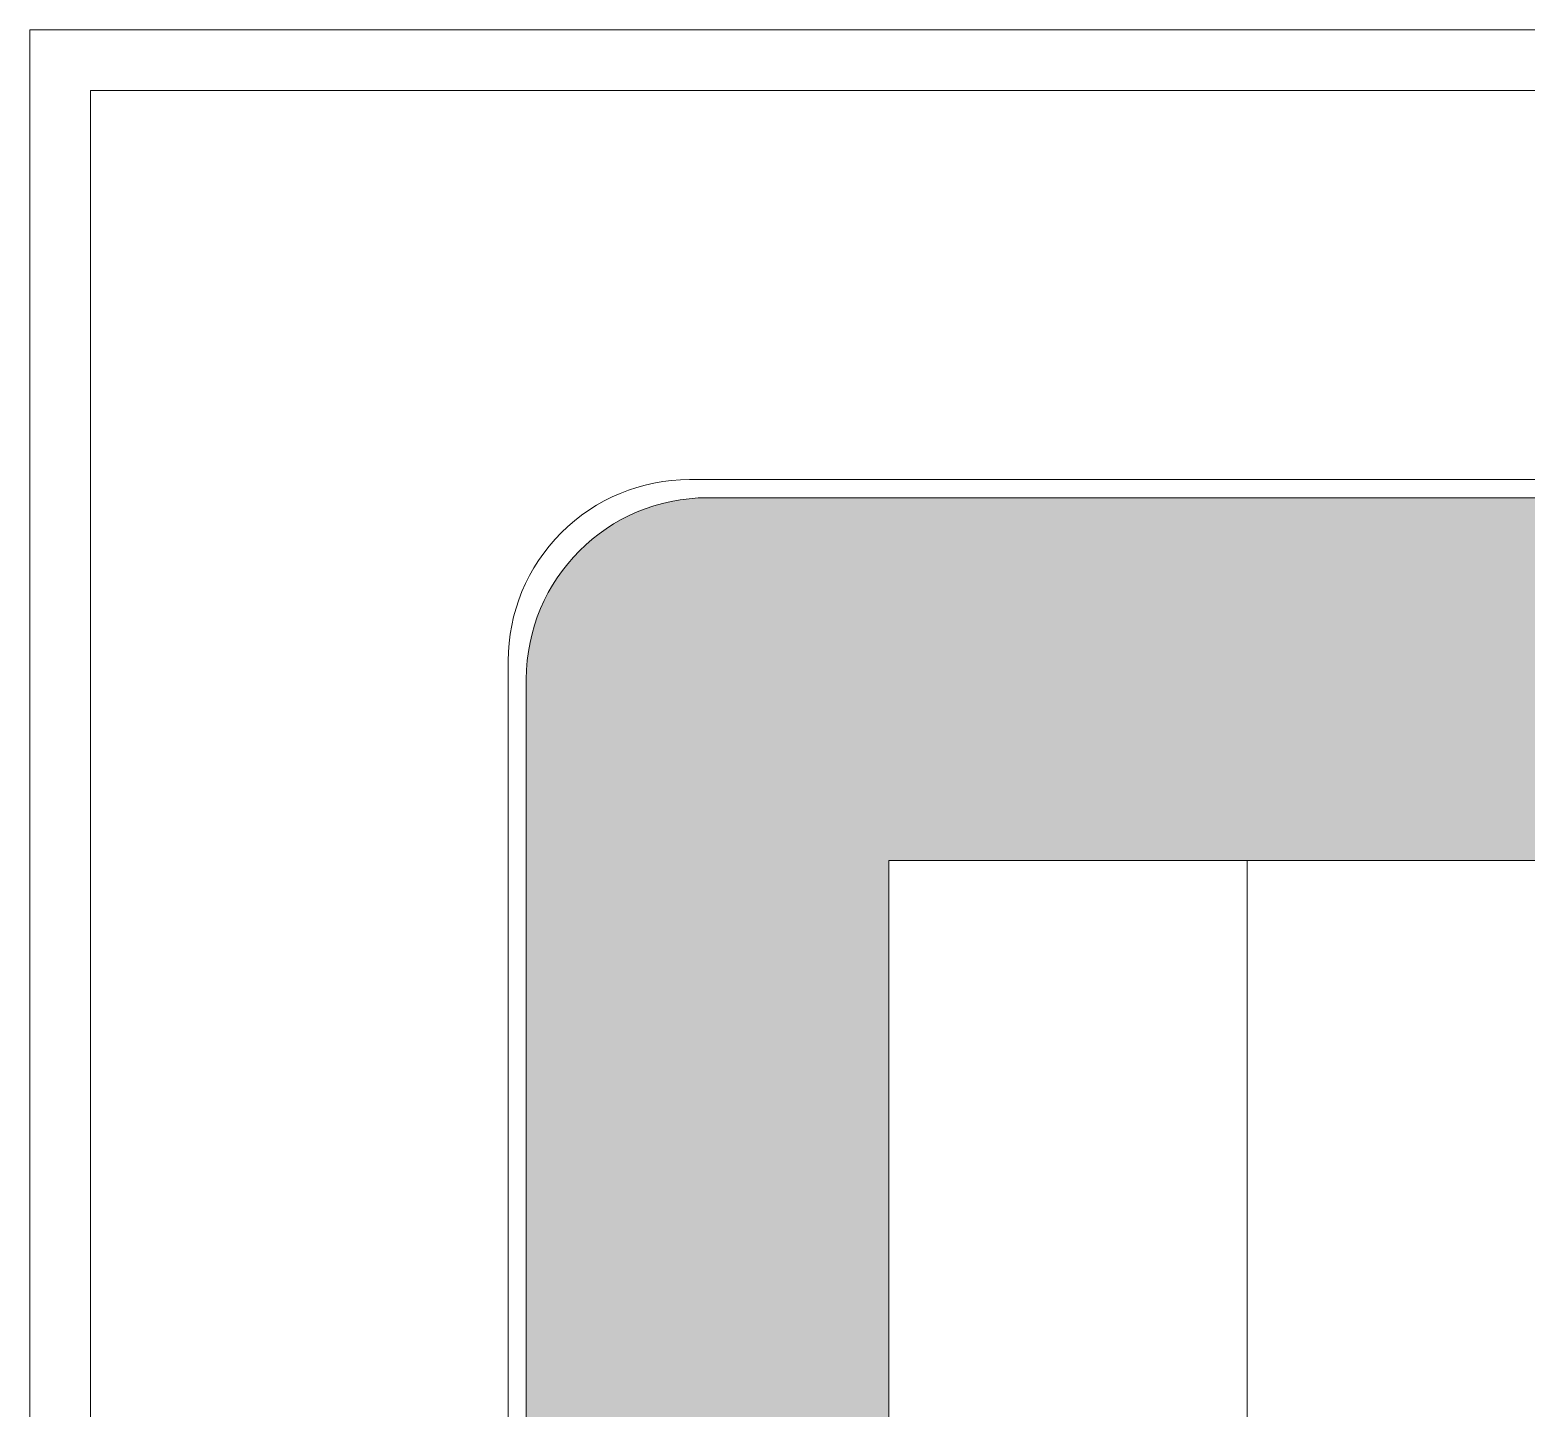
# Model space of a CAD drawing. Header units: millimetres. Extents: x 2178 to 2304, y 1220 to 1359.
# Drawn here: x 2177.67 to 2190.05, y 1347.29 to 1358.69 of the extents above; entities that cross this region are included whole.
import ezdxf

# ---------------------------------------------------------------- set-up
doc = ezdxf.new("R2010")
doc.units = ezdxf.units.MM
doc.layers.get('0').update_dxf_attribs({"lineweight": 0})
doc.layers.add('pisos....', color=8, linetype='Continuous', lineweight=5)

msp = doc.modelspace()

# ---------------------------------------------------------------- hatches: boundary and pattern name
h = msp.add_hatch()
h.set_pattern_fill('AR-B816', color=256)
h.set_pattern_definition([(0, (0, 0), (0, 203.2), []), (90, (0, 0), (-203.2, 203.2), [203.2, -203.2])])
h.paths.add_polyline_path([(2235.820127780556, 1354.823986271195), (2181.776313205592, 1354.82398627122), (2181.77631320559, 1348.969712895096), (2181.77631320559, 1344.148598333296, -0.648231519510081), (2182.176313205589, 1343.969712895096), (2184.77631320559, 1343.969712895096), (2184.77631320559, 1348.969712895096), (2184.77631320559, 1351.823986271249), (2232.176313205591, 1351.823986271249), (2235.820127780552, 1351.823986271246)])
h.paths.add_polyline_path([(2184.688438035058, 1345.437813850076), (2184.932639945017, 1345.437813850076), (2184.932639945017, 1345.643884791413), (2184.688438035058, 1345.643884791413)], flags=24)
h.paths.add_polyline_path([(2181.724983055522, 1343.789712895096), (2182.147643355658, 1343.789712895096), (2182.147643355658, 1344.149712895096), (2181.724983055522, 1344.149712895096)], flags=9)
at = {"layer": 'pisos....'}
h = msp.add_hatch(dxfattribs=at)
h.set_pattern_fill('AR-B816C', color=256, scale=0.001)
h.set_pattern_definition([(0, (0, 0), (0.2032, 0.2032), [0.396875, -0.009525]), (0, (-0.2032, 0.009525), (0.2032, 0.2032), [0.396875, -0.009525]), (90, (0, 0), (-0.2032, 0.2032), [-0.212725, 0.193675]), (90, (-0.009525, 0), (-0.2032, 0.2032), [-0.212725, 0.193675])])
h.paths.add_polyline_path([(2184.688438035058, 1345.437813850076), (2184.932639945017, 1345.437813850076), (2184.932639945017, 1345.643884791413), (2184.688438035058, 1345.643884791413)], flags=24)
edge = h.paths.add_edge_path()
edge.add_arc((2183.276313205592, 1353.32398627122), 1.5, 89.99999999994789, 180)
edge.add_line((2181.776313205592, 1353.32398627122), (2181.77631320559, 1344.148598333296))
edge.add_arc((2181.93631320559, 1343.969712895096), 0.2400000000001155, 5.4285465012071654e-11, 131.8103148957074, ccw=False)
edge.add_line((2182.176313205589, 1343.969712895096), (2184.77631320559, 1343.969712895096))
edge.add_line((2184.77631320559, 1343.969712895096), (2184.77631320559, 1348.969712895096))
edge.add_line((2184.77631320559, 1348.969712895096), (2184.77631320559, 1351.823986271249))
edge.add_line((2184.77631320559, 1351.823986271249), (2232.176313205591, 1351.823986271249))
edge.add_line((2232.176313205591, 1351.823986271249), (2235.820127780552, 1351.823986271246))
edge.add_line((2235.820127780552, 1351.823986271246), (2235.820127780556, 1354.823986271195))
edge.add_line((2235.820127780556, 1354.823986271195), (2183.276313205593, 1354.82398627122))

# ---------------------------------------------------------------- linework, layer by layer
for p, q in [((2177.670127780536, 1358.693895292587), (2177.670127780536, 1316.69389529258)), ((2237.070127780545, 1358.693895292587), (2177.670127780536, 1358.693895292587)), ((2178.170127780551, 1358.193895292587), (2178.170127780551, 1317.19389529258)), ((2235.820127780559, 1358.193895292602), (2178.170127780521, 1358.193895292587))]:
    msp.add_line(p, q)
for points in [[(2235.820127780556, 1354.973986271195), (2183.126313205593, 1354.97398627122, 0.4142135623730981), (2181.626313205592, 1353.47398627122), (2181.62631320559, 1348.969712895096), (2181.619290822166, 1323.612404649617, 0.4143360624221454), (2183.119502693589, 1322.111989258717), (2235.820127780521, 1322.119435117315)], [(2235.820127780556, 1354.823986271195), (2183.276313205592, 1354.82398627122, 0.4142135623730951), (2181.776313205592, 1353.32398627122), (2181.77631320559, 1348.969712895096), (2181.77631320559, 1323.769435117319, 0.4142135623730753), (2183.27631320559, 1322.269435117319), (2235.820127780521, 1322.269435117315)]]:
    msp.add_lwpolyline(points, format="xyb")
for points in [[(2184.77631320559, 1343.969712895096), (2184.77631320559, 1348.969712895096), (2184.77631320559, 1351.823986271249)], [(2232.176313205591, 1351.823986271249), (2184.77631320559, 1351.823986271249)], [(2187.73881320559, 1343.969712895096), (2187.73881320559, 1348.969712895096), (2187.73881320559, 1351.823986271249)]]:
    msp.add_lwpolyline(points)

doc.saveas('drawing.dxf')
